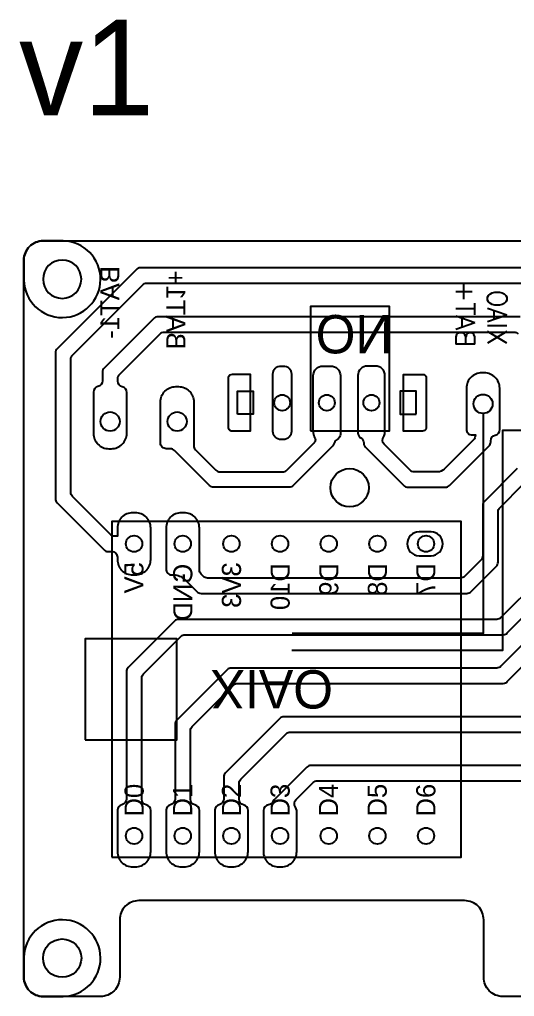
# Model space of a CAD drawing. Extents: x -38 to 99, y -101 to 35.
# Drawn here: x -38.2 to -12.4, y -16 to 35 of the extents above; entities that cross this region are included whole.
import ezdxf

# ---------------------------------------------------------------- set-up
doc = ezdxf.new("R2010")
doc.units = 0
for name, color, linetype in [('DEFAULT', 7, 'CONTINUOUS'), ('HOLES', 7, 'CONTINUOUS'), ('MASK', 7, 'CONTINUOUS'), ('TRACES', 108, 'CONTINUOUS')]:
    doc.layers.add(name, color=color, linetype=linetype)
doc.styles.add('DEFAULT', font='txt')
doc.styles.add('MTXPL_CONSOLAS', font='txt.shx', dxfattribs={"height": 0.2})

# ---------------------------------------------------------------- blocks, each defined once
blk = doc.blocks.new('*X4')
at = {"layer": 'MASK', "extrusion": (0, 0, -1), "style": 'MTXPL_CONSOLAS'}
for s, p in [('BAT+', (15.461, 17.86)), ('XIAO', (13.794, 17.967))]:
    blk.add_text(s, height=1, rotation=90, dxfattribs=at).set_placement(p)

msp = doc.modelspace()

# ---------------------------------------------------------------- linework, layer by layer
at = {"layer": 'DEFAULT'}
msp.add_lwpolyline([(-33, -12), (-33, -15, -0.414214), (-34, -16), (-37, -16, -0.414214), (-38, -15), (-38, 22.426, -0.414214), (-37, 23.426), (15.7, 23.426, -0.414214), (16.7, 22.426), (16.7, 19, -0.414214), (15.7, 18), (11, 18, 0.414214), (10, 17), (10, 12, 0.414214), (11, 11), (15.7, 11, -0.414214), (16.7, 10), (16.7, -15, -0.414214), (15.7, -16), (-13, -16, -0.414214), (-14, -15), (-14, -12, 0.414214), (-15, -11), (-32, -11, 0.414214)], format="xyb", close=True, dxfattribs=at)
at = {"layer": 'HOLES'}
for points in [[(-26.854, 14.38), (-26.854, 15.58), (-26.024, 15.58), (-26.024, 14.38)], [(-26.854, 14.38), (-26.854, 15.58), (-26.024, 15.58), (-26.024, 14.38)], [(-17.524, 14.38), (-17.524, 15.58), (-18.354, 15.58), (-18.354, 14.38)], [(-17.524, 14.38), (-17.524, 15.58), (-18.354, 15.58), (-18.354, 14.38)]]:
    msp.add_lwpolyline(points, close=True, dxfattribs=at)
at = {"layer": 'HOLES', "extrusion": (0, 0, -1)}
msp.add_circle((36, 21.426), 1, dxfattribs=at)
at = {"layer": 'HOLES'}
for centre, radius in [((-24.519, 14.98), 0.415), ((-22.189, 14.98), 0.415), ((-19.859, 14.98), 0.415), ((-14.033, 14.918), 0.5), ((-33.5, 14), 0.5), ((-30, 14), 0.5), ((-21, 10.544), 1), ((-21, 10.544), 1), ((-32.25, 7.62), 0.425), ((-29.71, 7.62), 0.425), ((-27.17, 7.62), 0.425), ((-24.63, 7.62), 0.425), ((-22.09, 7.62), 0.425), ((-19.55, 7.62), 0.425), ((-17.01, 7.62), 0.425), ((-32.25, -7.62), 0.425), ((-29.71, -7.62), 0.425), ((-27.17, -7.62), 0.425), ((-24.63, -7.62), 0.425), ((-22.09, -7.62), 0.425), ((-19.55, -7.62), 0.425), ((-17.01, -7.62), 0.425), ((-36, -14), 1)]:
    msp.add_circle(centre, radius, dxfattribs=at)
at = {"layer": 'MASK'}
for points in [[(-23.046, 13.509), (-18.913, 13.509), (-18.913, 19.997), (-23.046, 19.997)], [(-33.407, -8.729), (-15.171, -8.729), (-15.171, 8.787), (-33.407, 8.787)], [(-34.8, -2.601), (-30.017, -2.601), (-30.017, 2.659), (-34.8, 2.659)]]:
    msp.add_lwpolyline(points, close=True, dxfattribs=at)
for points in [[(-10.533, 14.418), (-10.533, 13.535), (-13.025, 13.535), (-13.025, 2.057), (-24.014, 2.057)], [(-14.033, 14.418), (-14.033, 2.938), (-24.001, 2.938)]]:
    msp.add_lwpolyline(points, dxfattribs=at)
at = {"layer": 'TRACES'}
for points in [[(-35.956, 23.425), (-37, 23.426, 0.414214), (-38, 22.426), (-38, 21.381, 2.340243)], [(-22.869, 12.864), (-22.859, 12.875), (-22.848, 12.885), (-22.839, 12.896), (-22.83, 12.906), (-22.822, 12.916), (-22.815, 12.925), (-22.808, 12.934), (-22.802, 12.944), (-22.799, 12.948), (-22.796, 12.952), (-22.794, 12.957), (-22.791, 12.961), (-22.789, 12.965), (-22.787, 12.969), (-22.785, 12.974), (-22.783, 12.978), (-22.781, 12.982), (-22.78, 12.986), (-22.778, 12.99), (-22.777, 12.994), (-22.776, 12.998), (-22.774, 13.002), (-22.773, 13.006), (-22.773, 13.009), (-22.772, 13.013), (-22.771, 13.017), (-22.771, 13.021), (-22.77, 13.025), (-22.77, 13.028), (-22.77, 13.032), (-22.769, 13.036), (-22.769, 13.04), (-22.769, 13.043), (-22.77, 13.047), (-22.77, 13.051), (-22.77, 13.055), (-22.771, 13.058), (-22.771, 13.062), (-22.772, 13.066), (-22.772, 13.07), (-22.773, 13.073), (-22.774, 13.077), (-22.776, 13.085), (-22.778, 13.092), (-22.781, 13.1), (-22.783, 13.108), (-22.786, 13.116), (-22.793, 13.132), (-22.824, 13.206), (-22.833, 13.227), (-22.841, 13.25), (-22.849, 13.274), (-22.858, 13.299), (-22.865, 13.327), (-22.869, 13.341), (-22.872, 13.356), (-22.876, 13.371), (-22.879, 13.387), (-22.882, 13.404), (-22.884, 13.421), (-22.887, 13.438), (-22.889, 13.456), (-22.891, 13.475), (-22.892, 13.494), (-22.894, 13.514), (-22.895, 13.535), (-22.895, 13.556), (-22.895, 13.578), (-22.895, 16.396, -0.414214), (-22.395, 16.896), (-21.982, 16.896, -0.414214), (-21.482, 16.396), (-21.482, 13.335, -0.279097), (-21.643, 13.069, 0.219173), (-21.796, 12.87), (-21.877, 12.725), (-23.94, 10.661, -0.198912), (-24.153, 10.573), (-28.101, 10.573, -0.198912), (-28.313, 10.661), (-30.144, 12.492, 0.198912), (-30.356, 12.58), (-30.57, 12.58, -0.414214), (-30.87, 12.88), (-30.87, 15.02, -0.414214), (-30.07, 15.82), (-29.93, 15.82, -0.414214), (-29.13, 15.02), (-29.13, 12.734, 0.198912), (-29.042, 12.522), (-27.982, 11.461, 0.198912), (-27.77, 11.373), (-24.484, 11.373, 0.198912), (-24.272, 11.461)], [(-25.022, 16.377), (-25.022, 13.584, 0.397718), (-24.666, 13.084), (-24.372, 13.084, 0.397718), (-24.016, 13.584), (-24.016, 16.377, 0.397718), (-24.372, 16.877), (-24.666, 16.877, 0.397718)], [(-16.925, 10.573), (-15.997, 10.573, 0.198912), (-15.785, 10.661), (-13.721, 12.725, 0.198912), (-13.633, 12.937), (-13.633, 12.998, -0.3516), (-13.398, 13.291, 0.3516), (-13.163, 13.584), (-13.163, 15.738, 0.414214), (-13.963, 16.538), (-14.103, 16.538, 0.414214), (-14.903, 15.738), (-14.903, 13.598, 0.414214), (-14.603, 13.298), (-14.433, 13.298), (-14.462, 13.142, -0.087347), (-14.521, 13.056), (-16.058, 11.52, -0.198912), (-16.411, 11.373), (-16.925, 11.373), (-17.628, 11.373, -0.198912), (-17.84, 11.461), (-19.195, 12.816, -0.381968), (-19.218, 13.216, 0.170129), (-19.152, 13.403), (-19.152, 16.396, 0.414214), (-19.652, 16.896), (-20.065, 16.896, 0.414214), (-20.565, 16.396), (-20.565, 13.403, 0.271343), (-20.412, 13.141, -0.271343), (-20.259, 12.88), (-20.259, 12.872, 0.198912), (-20.171, 12.66), (-18.172, 10.661, 0.198912), (-17.96, 10.573)], [(-27.117, 13.497, -0.402708), (-27.317, 13.648), (-27.317, 16.313, -0.402708), (-27.117, 16.464), (-26.189, 16.464), (-26.189, 13.497)], [(-17.2, 16.456, -0.402269), (-17, 16.306), (-17, 13.655, -0.402269), (-17.2, 13.505), (-18.189, 13.505), (-18.189, 16.456)], [(-17.375, 7), (-16.75, 7, 1), (-16.75, 8.24), (-17.375, 8.24, 1)], [(-38, -13.956), (-38, -15, 0.414214), (-37, -16), (-35.956, -16, 2.340243)]]:
    msp.add_lwpolyline(points, format="xyb", close=True, dxfattribs=at)
for points in [[(-7.685, 22.022), (-31.917, 22.022, 0.198912), (-32.13, 21.934), (-36.267, 17.797, 0.198912), (-36.355, 17.584), (-36.355, 9.971, 0.198912), (-36.267, 9.758), (-33.817, 7.308, 0.198912), (-33.605, 7.22), (-33.42, 7.22, -0.414214), (-33.12, 6.92), (-33.12, 6.8, 0.414214), (-32.32, 6), (-32.18, 6, 0.414214), (-31.38, 6.8), (-31.38, 8.44, 0.414214), (-32.18, 9.24), (-32.32, 9.24, 0.414214), (-33.12, 8.44), (-33.12, 8.02), (-33.273, 8.02, -0.198912), (-33.485, 8.108), (-35.467, 10.09, -0.198912), (-35.555, 10.302), (-35.555, 17.253, -0.198912), (-35.467, 17.465), (-31.798, 21.134, -0.198912), (-31.586, 21.222), (-8.016, 21.222, -0.198912)], [(-12.088, 19.467), (-31.008, 19.467, 0.198912), (-31.22, 19.379), (-33.812, 16.787, 0.198912), (-33.9, 16.575), (-33.9, 16.12, -0.3516), (-34.135, 15.827, 0.3516), (-34.37, 15.534), (-34.37, 13.38, 0.414214), (-33.57, 12.58), (-33.43, 12.58, 0.414214), (-32.63, 13.38), (-32.63, 15.52, 0.3516), (-32.865, 15.813, -0.3516), (-33.1, 16.106), (-33.1, 16.244, -0.198912), (-33.012, 16.456), (-30.889, 18.579, -0.198912), (-30.677, 18.667), (-12.42, 18.667, -0.198912), (-12.208, 18.579)], [(-12.254, 11.542), (-13.962, 9.834, 0.198912), (-14.05, 9.621), (-14.05, 6.991, -0.198912), (-14.138, 6.779), (-14.999, 5.918, -0.198912), (-15.211, 5.83), (-28.42, 5.83, -0.198912), (-28.632, 5.918), (-28.752, 6.038, -0.198912), (-28.84, 6.25), (-28.84, 8.44, 0.414214), (-29.64, 9.24), (-29.78, 9.24, 0.414214), (-30.58, 8.44), (-30.58, 6.3, 0.414214), (-30.28, 6), (-30.177, 6, -0.198912), (-29.611, 5.766), (-28.964, 5.118, 0.198912), (-28.751, 5.03), (-14.88, 5.03, 0.198912), (-14.668, 5.118), (-13.338, 6.448, 0.198912), (-13.25, 6.66), (-13.25, 9.29, -0.198912), (-13.162, 9.502), (-11.922, 10.742, -0.198912)], [(-11.138, 5.728), (-13.1, 3.766, -0.198912), (-13.312, 3.678), (-29.921, 3.678, 0.198912), (-30.133, 3.59), (-32.562, 1.161, 0.198912), (-32.65, 0.949), (-32.65, -5.7, -0.3516), (-32.885, -5.993, 0.3516), (-33.12, -6.286), (-33.12, -8.44, 0.414214), (-32.32, -9.24), (-32.18, -9.24, 0.414214), (-31.38, -8.44), (-31.38, -6.3, 0.3516), (-31.615, -6.007, -0.3516), (-31.85, -5.714), (-31.85, 0.618, -0.198912), (-31.762, 0.83), (-29.802, 2.79, -0.198912), (-29.589, 2.878), (-12.98, 2.878, 0.198912), (-12.768, 2.966), (-9.988, 5.746)], [(-8.598, 5.728), (-13.1, 1.226, -0.198912), (-13.312, 1.138), (-27.172, 1.138, 0.198912), (-27.384, 1.05), (-30.022, -1.588, 0.198912), (-30.11, -1.8), (-30.11, -5.7, -0.3516), (-30.345, -5.993, 0.3516), (-30.58, -6.286), (-30.58, -8.44, 0.414214), (-29.78, -9.24), (-29.64, -9.24, 0.414214), (-28.84, -8.44), (-28.84, -6.3, 0.3516), (-29.075, -6.007, -0.3516), (-29.31, -5.714), (-29.31, -2.132, -0.198912), (-29.222, -1.919), (-27.052, 0.25, -0.198912), (-26.84, 0.338), (-12.98, 0.338, 0.198912), (-12.768, 0.426), (-7.448, 5.746)], [(-11.657, -1.402), (-24.426, -1.402, 0.198912), (-24.638, -1.49), (-27.482, -4.334, 0.198912), (-27.57, -4.546), (-27.57, -5.7, -0.3516), (-27.805, -5.993, 0.3516), (-28.04, -6.286), (-28.04, -8.44, 0.414214), (-27.24, -9.24), (-27.1, -9.24, 0.414214), (-26.3, -8.44), (-26.3, -6.3, 0.3516), (-26.535, -6.007, -0.3516), (-26.77, -5.714), (-26.77, -4.877, -0.198912), (-26.682, -4.665), (-24.306, -2.29, -0.198912), (-24.094, -2.202), (-11.325, -2.202, 0.198912)], [(-8.684, -3.942), (-23.013, -3.942, 0.198912), (-23.225, -4.03), (-24.942, -5.746), (-25.001, -5.829, -0.256918), (-25.236, -5.998, 0.379682), (-25.5, -6.296), (-25.5, -8.44, 0.414214), (-24.7, -9.24), (-24.56, -9.24, 0.414214), (-23.76, -8.44), (-23.76, -6.3), (-23.82, -6.12, -0.373255), (-23.792, -5.728), (-22.894, -4.83, -0.198912), (-22.682, -4.742), (-8.352, -4.742, 0.198912)]]:
    msp.add_lwpolyline(points, format="xyb", dxfattribs=at)

# ---------------------------------------------------------------- block references
at = {"layer": 'MASK'}
msp.add_blockref('*X4', (0, 0), dxfattribs=at)

# ---------------------------------------------------------------- texts
at = {"layer": 'DEFAULT', "style": 'DEFAULT'}
msp.add_text('v1', height=5, dxfattribs=at).set_placement((-38.25, 29.975))
at = {"layer": 'MASK', "extrusion": (0, 0, -1), "style": 'DEFAULT'}
for s, height, rotation, p in [('BAT1-', 1, 270, (33.018, 22.112)), ('BAT1+', 1, 90, (30.567, 17.759)), ('ON', 2, 180, (22.772, 19.557)), ('5V', 1, 270, (31.761, 6.666)), ('GND', 1, 270, (29.207, 6.58)), ('3V3', 1, 270, (26.667, 6.655)), ('D10', 1, 270, (24.127, 6.613)), ('D9', 1, 270, (21.587, 6.613)), ('D8', 1, 270, (19.047, 6.613)), ('D7', 1, 270, (16.521, 6.613)), ('XIAO', 2, 180, (28.254, 1.026))]:
    msp.add_text(s, height=height, rotation=rotation, dxfattribs=at).set_placement(p)
at = {"layer": 'MASK', "style": 'DEFAULT'}
for s, p in [('D0', (-31.747, -6.613)), ('D1', (-29.216, -6.613)), ('D2', (-26.667, -6.613)), ('D3', (-24.127, -6.613)), ('D4', (-21.601, -6.613)), ('D5', (-19.061, -6.613)), ('D6', (-16.521, -6.613))]:
    msp.add_text(s, height=1, rotation=90, dxfattribs=at).set_placement(p)

doc.saveas('drawing.dxf')
